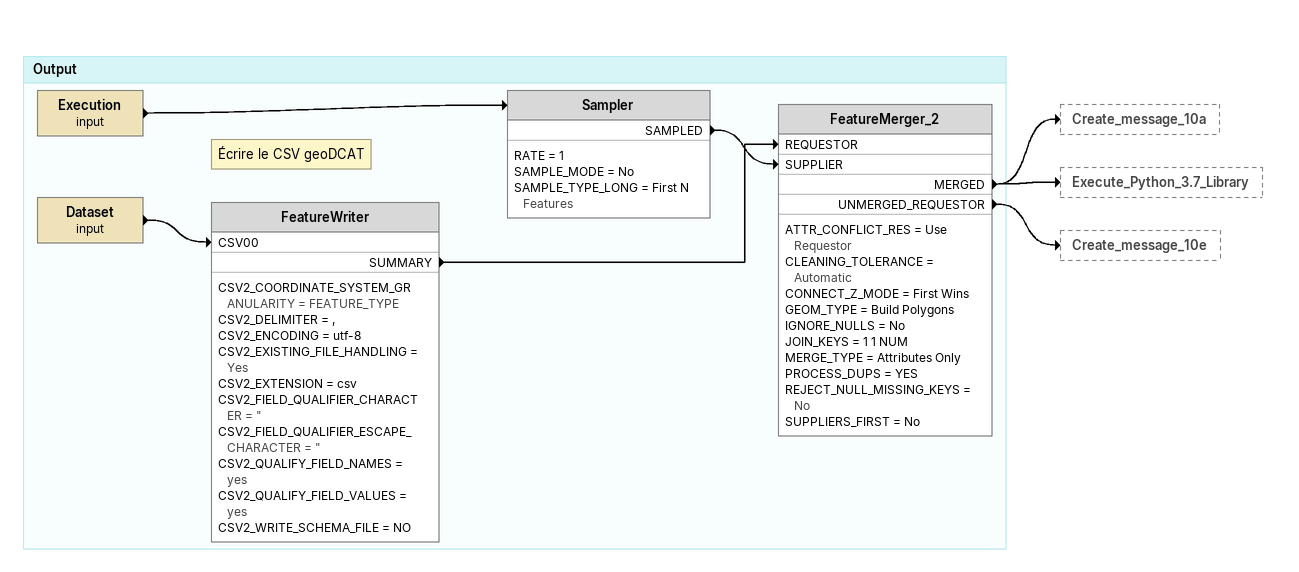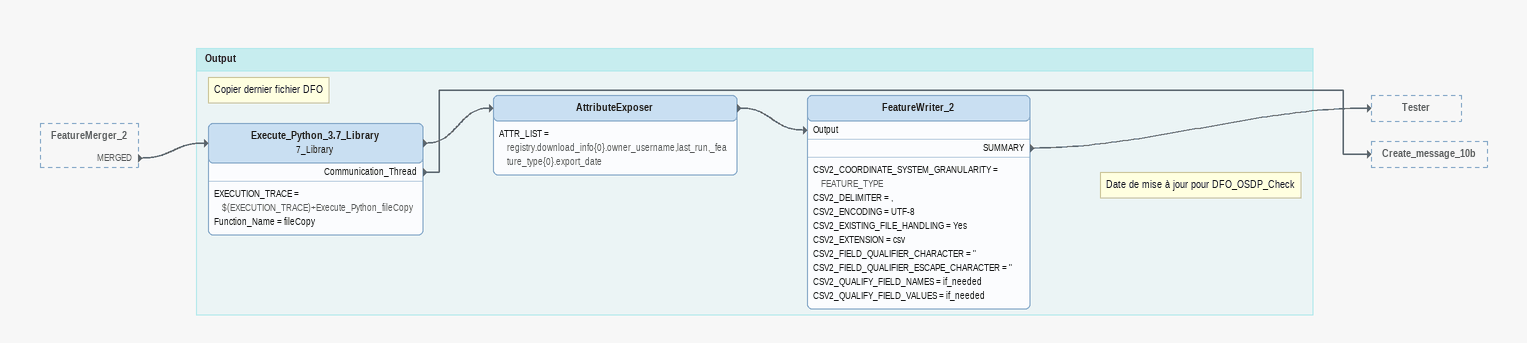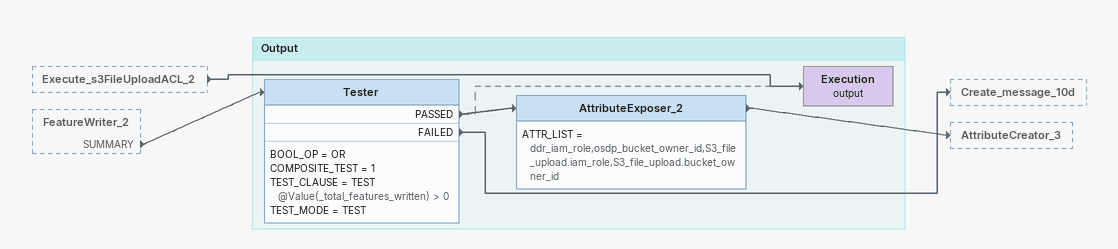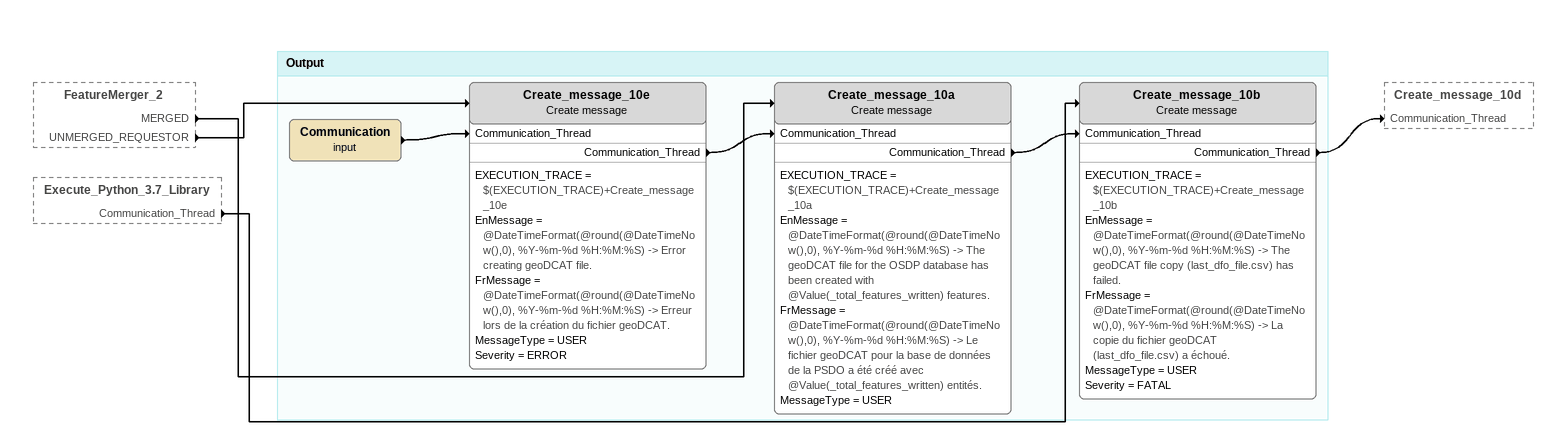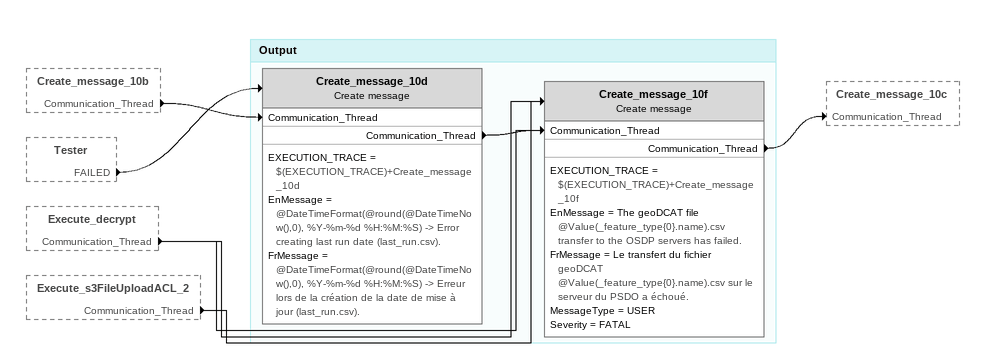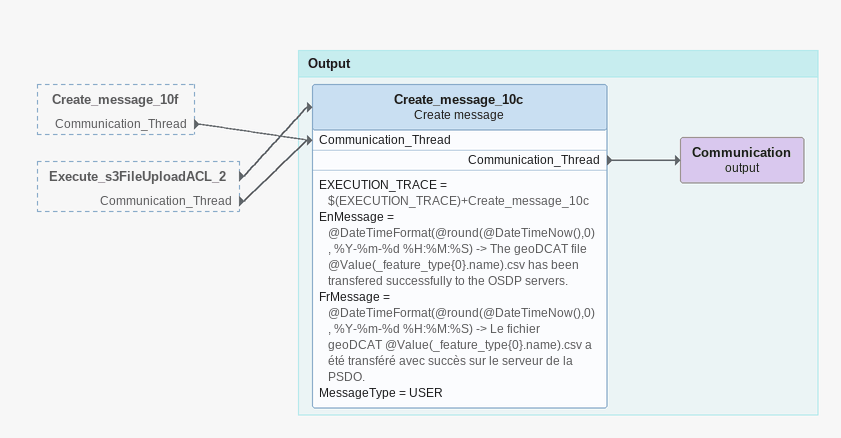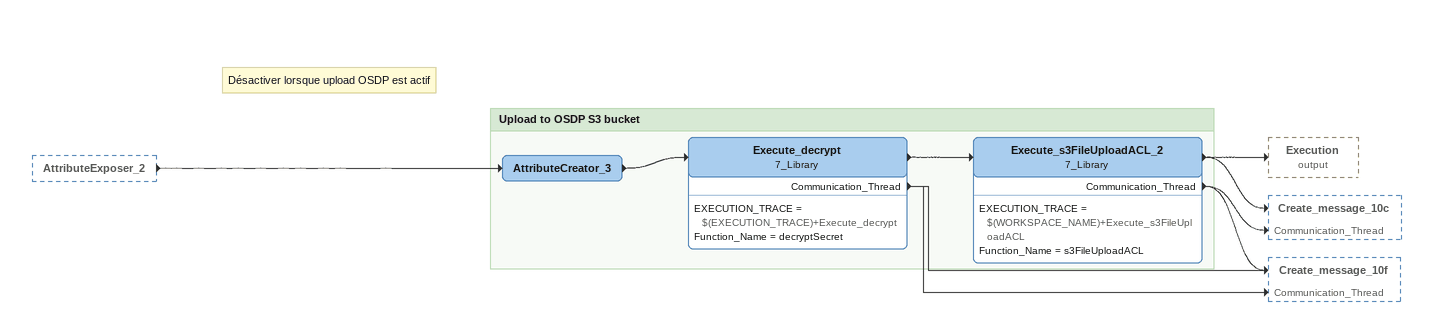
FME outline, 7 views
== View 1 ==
Bookmark: Output
Execution (input)
    -> Sampler
Sampler
    RATE = 1
    SAMPLE_MODE = No
    SAMPLE_TYPE_LONG = First N Features
    SAMPLED -> FeatureMerger_2 [SUPPLIER]
Dataset (input)
    -> FeatureWriter [CSV00]
Note: Écrire le CSV geoDCAT
FeatureWriter
    CSV2_COORDINATE_SYSTEM_GRANULARITY = FEATURE_TYPE
    CSV2_DELIMITER = ,
    CSV2_ENCODING = utf-8
    CSV2_EXISTING_FILE_HANDLING = Yes
    CSV2_EXTENSION = csv
    CSV2_FIELD_QUALIFIER_CHARACTER = "
    CSV2_FIELD_QUALIFIER_ESCAPE_CHARACTER = "
    CSV2_QUALIFY_FIELD_NAMES = yes
    CSV2_QUALIFY_FIELD_VALUES = yes
    CSV2_WRITE_SCHEMA_FILE = NO
    SUMMARY -> FeatureMerger_2 [REQUESTOR]
FeatureMerger_2
    ATTR_CONFLICT_RES = Use Requestor
    CLEANING_TOLERANCE = Automatic
    CONNECT_Z_MODE = First Wins
    GEOM_TYPE = Build Polygons
    IGNORE_NULLS = No
    JOIN_KEYS = 1 1 NUM
    MERGE_TYPE = Attributes Only
    PROCESS_DUPS = YES
    REJECT_NULL_MISSING_KEYS = No
    SUPPLIERS_FIRST = No
    MERGED -> Create_message_10a
    MERGED -> Execute_Python_3.7_Library
    UNMERGED_REQUESTOR -> Create_message_10e

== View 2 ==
FeatureMerger_2 [outside]
    MERGED -> Execute_Python_3.7_Library

Bookmark: Output
Note: Copier dernier fichier DFO
Execute_Python_3.7_Library: 7_Library
    EXECUTION_TRACE = $(EXECUTION_TRACE)+Execute_Python_fileCopy
    Function_Name = fileCopy
    -> AttributeExposer
    Communication_Thread -> Create_message_10b
AttributeExposer
    ATTR_LIST = registry.download_info{0}.owner_username,last_run,_feature_type{0}.export_date
    -> FeatureWriter_2 [Output]
Note: Date de mise à jour pour DFO_OSDP_Check
FeatureWriter_2
    CSV2_COORDINATE_SYSTEM_GRANULARITY = FEATURE_TYPE
    CSV2_DELIMITER = ,
    CSV2_ENCODING = UTF-8
    CSV2_EXISTING_FILE_HANDLING = Yes
    CSV2_EXTENSION = csv
    CSV2_FIELD_QUALIFIER_CHARACTER = "
    CSV2_FIELD_QUALIFIER_ESCAPE_CHARACTER = "
    CSV2_QUALIFY_FIELD_NAMES = if_needed
    CSV2_QUALIFY_FIELD_VALUES = if_needed
    SUMMARY -> Tester

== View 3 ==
Execute_s3FileUploadACL_2 [outside]
    -> Execution (output)
FeatureWriter_2 [outside]
    SUMMARY -> Tester

Bookmark: Output
Tester
    BOOL_OP = OR
    COMPOSITE_TEST = 1
    TEST_CLAUSE = TEST @Value(_total_features_written) > 0
    TEST_MODE = TEST
    PASSED -> Execution (output) [off]
    PASSED -> AttributeExposer_2
    FAILED -> Create_message_10d
AttributeExposer_2
    ATTR_LIST = ddr_iam_role,osdp_bucket_owner_id,S3_file_upload.iam_role,S3_file_upload.bucket_owner_id
    -> AttributeCreator_3
Execution (output)

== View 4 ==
FeatureMerger_2 [outside]
    MERGED -> Create_message_10a
    UNMERGED_REQUESTOR -> Create_message_10e
Execute_Python_3.7_Library [outside]
    Communication_Thread -> Create_message_10b

Bookmark: Output
Communication (input)
    -> Create_message_10e [Communication_Thread]
Create_message_10e: Create message
    EXECUTION_TRACE = $(EXECUTION_TRACE)+Create_message_10e
    EnMessage = @DateTimeFormat(@round(@DateTimeNow(),0), %Y-%m-%d %H:%M:%S) -> Error creating geoDCAT file.
    FrMessage = @DateTimeFormat(@round(@DateTimeNow(),0), %Y-%m-%d %H:%M:%S) -> Erreur lors de la création du fichier geoDCAT.
    MessageType = USER
    Severity = ERROR
    Communication_Thread -> Create_message_10a [Communication_Thread]
Create_message_10a: Create message
    EXECUTION_TRACE = $(EXECUTION_TRACE)+Create_message_10a
    EnMessage = @DateTimeFormat(@round(@DateTimeNow(),0), %Y-%m-%d %H:%M:%S) -> The geoDCAT file for the OSDP database has been created with @Value(_total_features_written) features.
    FrMessage = @DateTimeFormat(@round(@DateTimeNow(),0), %Y-%m-%d %H:%M:%S) -> Le fichier geoDCAT pour la base de données de la PSDO a été créé avec @Value(_total_features_written) entités.
    MessageType = USER
    Communication_Thread -> Create_message_10b [Communication_Thread]
Create_message_10b: Create message
    EXECUTION_TRACE = $(EXECUTION_TRACE)+Create_message_10b
    EnMessage = @DateTimeFormat(@round(@DateTimeNow(),0), %Y-%m-%d %H:%M:%S) -> The geoDCAT file copy (last_dfo_file.csv) has failed.
    FrMessage = @DateTimeFormat(@round(@DateTimeNow(),0), %Y-%m-%d %H:%M:%S) -> La copie du fichier geoDCAT (last_dfo_file.csv) a échoué.
    MessageType = USER
    Severity = FATAL
    Communication_Thread -> Create_message_10d [Communication_Thread]

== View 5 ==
Create_message_10b [outside]
    Communication_Thread -> Create_message_10d [Communication_Thread]
Tester [outside]
    FAILED -> Create_message_10d
Execute_decrypt [outside]
    Communication_Thread -> Create_message_10f [Communication_Thread]
    Communication_Thread -> Create_message_10f
Execute_s3FileUploadACL_2 [outside]
    Communication_Thread -> Create_message_10f

Bookmark: Output
Create_message_10d: Create message
    EXECUTION_TRACE = $(EXECUTION_TRACE)+Create_message_10d
    EnMessage = @DateTimeFormat(@round(@DateTimeNow(),0), %Y-%m-%d %H:%M:%S) -> Error creating last run date (last_run.csv).
    FrMessage = @DateTimeFormat(@round(@DateTimeNow(),0), %Y-%m-%d %H:%M:%S) -> Erreur lors de la création de la date de mise à jour (last_run.csv).
    Communication_Thread -> Create_message_10f [Communication_Thread]
Create_message_10f: Create message
    EXECUTION_TRACE = $(EXECUTION_TRACE)+Create_message_10f
    EnMessage = The geoDCAT file @Value(_feature_type{0}.name).csv transfer to the OSDP servers has failed.
    FrMessage = Le transfert du fichier geoDCAT @Value(_feature_type{0}.name).csv sur le serveur du PSDO a échoué.
    MessageType = USER
    Severity = FATAL
    Communication_Thread -> Create_message_10c [Communication_Thread]

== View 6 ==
Create_message_10f [outside]
    Communication_Thread -> Create_message_10c [Communication_Thread]
Execute_s3FileUploadACL_2 [outside]
    -> Create_message_10c
    Communication_Thread -> Create_message_10c [Communication_Thread]

Bookmark: Output
Create_message_10c: Create message
    EXECUTION_TRACE = $(EXECUTION_TRACE)+Create_message_10c
    EnMessage = @DateTimeFormat(@round(@DateTimeNow(),0), %Y-%m-%d %H:%M:%S) -> The geoDCAT file @Value(_feature_type{0}.name).csv has been transfered successfully to the OSDP servers.
    FrMessage = @DateTimeFormat(@round(@DateTimeNow(),0), %Y-%m-%d %H:%M:%S) -> Le fichier geoDCAT @Value(_feature_type{0}.name).csv a été transféré avec succès sur le serveur de la PSDO.
    MessageType = USER
    Communication_Thread -> Communication (output)
Communication (output)

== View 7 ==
AttributeExposer_2 [outside]
    -> AttributeCreator_3
Note: Désactiver lorsque upload OSDP est actif

Bookmark: Upload to OSDP S3 bucket
AttributeCreator_3
    -> Execute_decrypt
Execute_decrypt: 7_Library
    EXECUTION_TRACE = $(EXECUTION_TRACE)+Execute_decrypt
    Function_Name = decryptSecret
    -> Execute_s3FileUploadACL_2
    Communication_Thread -> Create_message_10f [Communication_Thread]
    Communication_Thread -> Create_message_10f
Execute_s3FileUploadACL_2: 7_Library
    EXECUTION_TRACE = $(WORKSPACE_NAME)+Execute_s3FileUploadACL
    Function_Name = s3FileUploadACL
    -> Execution (output)
    -> Create_message_10c
    Communication_Thread -> Create_message_10f
    Communication_Thread -> Create_message_10c [Communication_Thread]
